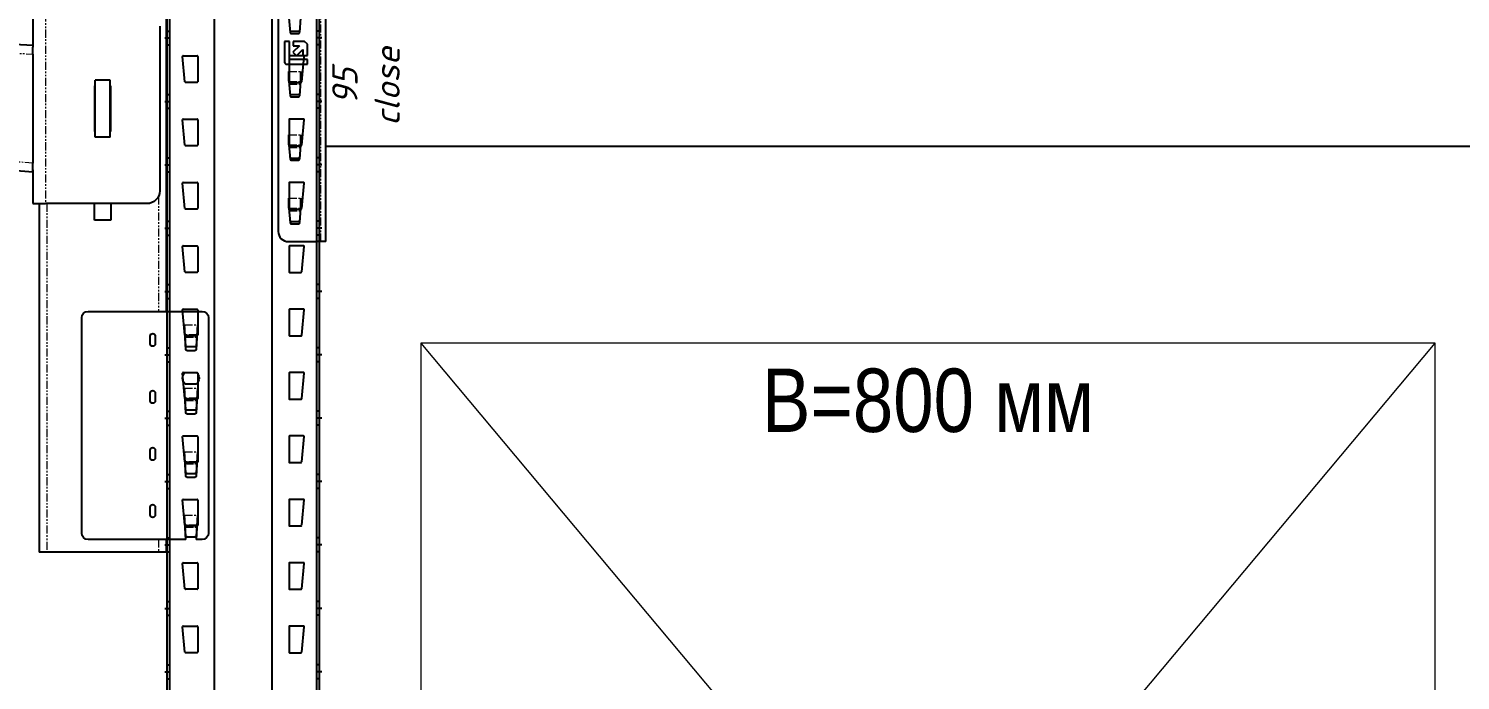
# Model space of a CAD drawing. Header units: millimetres. Extents: x 2140 to 223837, y 2113 to 170313.
# Drawn here: x 219872 to 221002, y 111888 to 112402 of the extents above; entities that cross this region are included whole.
import ezdxf

# ---------------------------------------------------------------- set-up
doc = ezdxf.new("R2010")
doc.units = ezdxf.units.MM
doc.linetypes.add('PHANTOM', pattern=[12.7, 6.35, -1.27, 1.27, -1.27, 1.27, -1.27])
doc.layers.add('0_ANNOT_Dimensions', color=7, linetype='Continuous')
doc.layers.add('2.Стойка', color=7, linetype='Continuous')
for name, color, linetype, lineweight in [('1.Балка', 5, 'Continuous', 0), ('20.Груз', 7, 'Continuous', 0), ('25.Размера', 7, 'Continuous', 0), ('37.Паллеты', 32, 'Continuous', 0)]:
    doc.layers.add(name, color=color, linetype=linetype, lineweight=lineweight)
doc.styles.add('Arial Narrow', font='ARIALN.TTF')
doc.styles.add('GOST', font='isocpeur.ttf')
doc.styles.add('Курсив', font='isocpeui.ttf')
doc.dimstyles.new('blok40', dxfattribs={"dimtxt": 40, "dimasz": 80, "dimexe": 0.18, "dimexo": 0, "dimgap": 5, "dimtad": 1, "dimtoh": 1, "dimdec": 0, "dimzin": 0, "dimdsep": 46, "dimtxsty": 'GOST', "dimblk": 'NONE', "dimcen": 0.09, "dimse1": 1, "dimse2": 1, "dimsd1": 1, "dimsd2": 1, "dimadec": 0, "dimazin": 0, "dimtfac": 1, "dimtdec": 0, "dimtofl": 0, "dimtmove": 0, "dimatfit": 2, "dimldrblk": 'NONE', "dimfxl": 0.18, "dimtolj": 1, "dimtzin": 0, "dimarcsym": 0})
doc.dimstyles.new('Рзм блок', dxfattribs={"dimtxt": 40, "dimasz": 80, "dimexe": 0.18, "dimexo": 0, "dimgap": 5, "dimtad": 1, "dimtoh": 1, "dimdec": 0, "dimzin": 0, "dimdsep": 46, "dimtxsty": 'Курсив', "dimblk": 'NONE', "dimcen": 0.09, "dimse1": 1, "dimse2": 1, "dimsd1": 1, "dimsd2": 1, "dimadec": 0, "dimazin": 0, "dimtfac": 1, "dimtdec": 0, "dimtofl": 0, "dimtmove": 0, "dimatfit": 2, "dimldrblk": 'NONE', "dimfxl": 0.18, "dimtolj": 1, "dimtzin": 0, "dimarcsym": 0})

# ---------------------------------------------------------------- blocks, each defined once
blk = doc.blocks.new('*U491')
at = {"layer": '2.Стойка', "color": 0, "linetype": 'ByBlock'}
for p, q in [((-120, 0), (-120, 12200)), ((-118, 0), (-118, 12200)), ((-82.7, 0), (-82.7, 12200)), ((-37.3, 0), (-37.3, 12200)), ((-2, 0), (-2, 12200)), ((0, 0), (0, 12200)), ((-120, 2670.5), (-118, 2670.5)), ((0, 2670.5), (-2, 2670.5)), ((-122, 2665), (-118, 2665)), ((-120, 2659.5), (-118, 2659.5)), ((2, 2665), (-2, 2665)), ((0, 2659.5), (-2, 2659.5)), ((-106.1, 2630.5), (-108, 2650.5)), ((-107.5, 2651), (-96.5, 2651)), ((-96, 2650.5), (-96, 2630.5)), ((-24, 2650.5), (-24, 2630.5)), ((-12.5, 2651), (-23.5, 2651)), ((-13.9, 2630.5), (-12, 2650.5)), ((-120, 2620.5), (-118, 2620.5)), ((-96.5, 2630), (-105.6, 2630)), ((-23.5, 2630), (-14.4, 2630)), ((0, 2620.5), (-2, 2620.5)), ((-122, 2615), (-118, 2615)), ((-120, 2609.5), (-118, 2609.5)), ((2, 2615), (-2, 2615)), ((0, 2609.5), (-2, 2609.5)), ((-106.1, 2580.5), (-108, 2600.5)), ((-107.5, 2601), (-96.5, 2601)), ((-96, 2600.5), (-96, 2580.5)), ((-24, 2600.5), (-24, 2580.5)), ((-12.5, 2601), (-23.5, 2601)), ((-13.9, 2580.5), (-12, 2600.5)), ((-96.5, 2580), (-105.6, 2580)), ((-23.5, 2580), (-14.4, 2580)), ((-122, 2565), (-118, 2565)), ((-120, 2570.5), (-118, 2570.5)), ((0, 2570.5), (-2, 2570.5)), ((2, 2565), (-2, 2565)), ((-120, 2559.5), (-118, 2559.5)), ((0, 2559.5), (-2, 2559.5)), ((-106.1, 2530.5), (-108, 2550.5)), ((-107.5, 2551), (-96.5, 2551)), ((-96, 2550.5), (-96, 2530.5)), ((-24, 2550.5), (-24, 2530.5)), ((-12.5, 2551), (-23.5, 2551)), ((-13.9, 2530.5), (-12, 2550.5)), ((-96.5, 2530), (-105.6, 2530)), ((-23.5, 2530), (-14.4, 2530)), ((-120, 2520.5), (-118, 2520.5)), ((0, 2520.5), (-2, 2520.5)), ((-122, 2515), (-118, 2515)), ((-120, 2509.5), (-118, 2509.5)), ((2, 2515), (-2, 2515)), ((0, 2509.5), (-2, 2509.5)), ((-106.1, 2480.5), (-108, 2500.5)), ((-107.5, 2501), (-96.5, 2501)), ((-96, 2500.5), (-96, 2480.5)), ((-24, 2500.5), (-24, 2480.5)), ((-12.5, 2501), (-23.5, 2501)), ((-13.9, 2480.5), (-12, 2500.5)), ((-96.5, 2480), (-105.6, 2480)), ((-23.5, 2480), (-14.4, 2480)), ((-122, 2465), (-118, 2465)), ((-120, 2470.5), (-118, 2470.5)), ((0, 2470.5), (-2, 2470.5)), ((2, 2465), (-2, 2465)), ((-120, 2459.5), (-118, 2459.5)), ((-106.1, 2430.5), (-108, 2450.5)), ((-107.5, 2451), (-96.5, 2451)), ((-96, 2450.5), (-96, 2430.5)), ((-24, 2450.5), (-24, 2430.5)), ((-12.5, 2451), (-23.5, 2451)), ((-13.9, 2430.5), (-12, 2450.5)), ((0, 2459.5), (-2, 2459.5)), ((-96.5, 2430), (-105.6, 2430)), ((-23.5, 2430), (-14.4, 2430)), ((-120, 2420.5), (-118, 2420.5)), ((0, 2420.5), (-2, 2420.5)), ((-122, 2415), (-118, 2415)), ((-120, 2409.5), (-118, 2409.5)), ((2, 2415), (-2, 2415)), ((0, 2409.5), (-2, 2409.5)), ((-106.1, 2380.5), (-108, 2400.5)), ((-107.5, 2401), (-96.5, 2401)), ((-96, 2400.5), (-96, 2380.5)), ((-24, 2400.5), (-24, 2380.5)), ((-12.5, 2401), (-23.5, 2401)), ((-13.9, 2380.5), (-12, 2400.5)), ((-96.5, 2380), (-105.6, 2380)), ((-23.5, 2380), (-14.4, 2380)), ((-122, 2365), (-118, 2365)), ((-120, 2370.5), (-118, 2370.5)), ((0, 2370.5), (-2, 2370.5)), ((2, 2365), (-2, 2365)), ((-120, 2359.5), (-118, 2359.5)), ((-106.1, 2330.5), (-108, 2350.5)), ((-107.5, 2351), (-96.5, 2351)), ((-96, 2350.5), (-96, 2330.5)), ((-24, 2350.5), (-24, 2330.5)), ((-12.5, 2351), (-23.5, 2351)), ((-13.9, 2330.5), (-12, 2350.5)), ((0, 2359.5), (-2, 2359.5)), ((-96.5, 2330), (-105.6, 2330)), ((-23.5, 2330), (-14.4, 2330)), ((-122, 2315), (-118, 2315)), ((-120, 2320.5), (-118, 2320.5)), ((0, 2320.5), (-2, 2320.5)), ((2, 2315), (-2, 2315)), ((-120, 2309.5), (-118, 2309.5)), ((0, 2309.5), (-2, 2309.5)), ((-106.1, 2280.5), (-108, 2300.5)), ((-107.5, 2301), (-96.5, 2301)), ((-96, 2300.5), (-96, 2280.5)), ((-24, 2300.5), (-24, 2280.5)), ((-12.5, 2301), (-23.5, 2301)), ((-13.9, 2280.5), (-12, 2300.5)), ((-120, 2270.5), (-118, 2270.5)), ((-96.5, 2280), (-105.6, 2280)), ((-23.5, 2280), (-14.4, 2280)), ((0, 2270.5), (-2, 2270.5)), ((-122, 2265), (-118, 2265)), ((-120, 2259.5), (-118, 2259.5)), ((2, 2265), (-2, 2265)), ((0, 2259.5), (-2, 2259.5)), ((-106.1, 2230.5), (-108, 2250.5)), ((-107.5, 2251), (-96.5, 2251)), ((-96, 2250.5), (-96, 2230.5)), ((-24, 2250.5), (-24, 2230.5)), ((-12.5, 2251), (-23.5, 2251)), ((-13.9, 2230.5), (-12, 2250.5)), ((-96.5, 2230), (-105.6, 2230)), ((-23.5, 2230), (-14.4, 2230)), ((-122, 2215), (-118, 2215)), ((-120, 2220.5), (-118, 2220.5)), ((0, 2220.5), (-2, 2220.5)), ((2, 2215), (-2, 2215)), ((-120, 2209.5), (-118, 2209.5)), ((0, 2209.5), (-2, 2209.5)), ((-106.1, 2180.5), (-108, 2200.5)), ((-107.5, 2201), (-96.5, 2201)), ((-96, 2200.5), (-96, 2180.5)), ((-24, 2200.5), (-24, 2180.5)), ((-12.5, 2201), (-23.5, 2201)), ((-13.9, 2180.5), (-12, 2200.5)), ((-96.5, 2180), (-105.6, 2180)), ((-23.5, 2180), (-14.4, 2180)), ((-120, 2170.5), (-118, 2170.5)), ((0, 2170.5), (-2, 2170.5)), ((-122, 2165), (-118, 2165)), ((-120, 2159.5), (-118, 2159.5)), ((2, 2165), (-2, 2165)), ((0, 2159.5), (-2, 2159.5))]:
    blk.add_line(p, q, dxfattribs=at)
for centre, start, end in [((-107.5, 2650.5), 90, 185.4403), ((-96.5, 2650.5), 0, 90), ((-23.5, 2650.5), 90, 180), ((-12.5, 2650.5), 354.5597, 90), ((-105.6, 2630.5), 185.4403, 270), ((-96.5, 2630.5), 270, 0), ((-23.5, 2630.5), 180, 270), ((-14.4, 2630.5), 270, 354.5597), ((-107.5, 2600.5), 90, 185.4403), ((-96.5, 2600.5), 0, 90), ((-23.5, 2600.5), 90, 180), ((-12.5, 2600.5), 354.5597, 90), ((-105.6, 2580.5), 185.4403, 270), ((-96.5, 2580.5), 270, 0), ((-23.5, 2580.5), 180, 270), ((-14.4, 2580.5), 270, 354.5597), ((-107.5, 2550.5), 90, 185.4403), ((-96.5, 2550.5), 0, 90), ((-23.5, 2550.5), 90, 180), ((-12.5, 2550.5), 354.5597, 90), ((-105.6, 2530.5), 185.4403, 270), ((-96.5, 2530.5), 270, 0), ((-23.5, 2530.5), 180, 270), ((-14.4, 2530.5), 270, 354.5597), ((-107.5, 2500.5), 90, 185.4403), ((-96.5, 2500.5), 0, 90), ((-23.5, 2500.5), 90, 180), ((-12.5, 2500.5), 354.5597, 90), ((-105.6, 2480.5), 185.4403, 270), ((-96.5, 2480.5), 270, 0), ((-23.5, 2480.5), 180, 270), ((-14.4, 2480.5), 270, 354.5597), ((-107.5, 2450.5), 90, 185.4403), ((-96.5, 2450.5), 0, 90), ((-23.5, 2450.5), 90, 180), ((-12.5, 2450.5), 354.5597, 90), ((-105.6, 2430.5), 185.4403, 270), ((-96.5, 2430.5), 270, 0), ((-23.5, 2430.5), 180, 270), ((-14.4, 2430.5), 270, 354.5597), ((-107.5, 2400.5), 90, 185.4403), ((-96.5, 2400.5), 0, 90), ((-23.5, 2400.5), 90, 180), ((-12.5, 2400.5), 354.5597, 90), ((-105.6, 2380.5), 185.4403, 270), ((-96.5, 2380.5), 270, 0), ((-23.5, 2380.5), 180, 270), ((-14.4, 2380.5), 270, 354.5597), ((-107.5, 2350.5), 90, 185.4403), ((-96.5, 2350.5), 0, 90), ((-23.5, 2350.5), 90, 180), ((-12.5, 2350.5), 354.5597, 90), ((-105.6, 2330.5), 185.4403, 270), ((-96.5, 2330.5), 270, 0), ((-23.5, 2330.5), 180, 270), ((-14.4, 2330.5), 270, 354.5597), ((-107.5, 2300.5), 90, 185.4403), ((-96.5, 2300.5), 0, 90), ((-23.5, 2300.5), 90, 180), ((-12.5, 2300.5), 354.5597, 90), ((-105.6, 2280.5), 185.4403, 270), ((-96.5, 2280.5), 270, 0), ((-23.5, 2280.5), 180, 270), ((-14.4, 2280.5), 270, 354.5597), ((-107.5, 2250.5), 90, 185.4403), ((-96.5, 2250.5), 0, 90), ((-23.5, 2250.5), 90, 180), ((-12.5, 2250.5), 354.5597, 90), ((-105.6, 2230.5), 185.4403, 270), ((-96.5, 2230.5), 270, 0), ((-23.5, 2230.5), 180, 270), ((-14.4, 2230.5), 270, 354.5597), ((-107.5, 2200.5), 90, 185.4403), ((-96.5, 2200.5), 0, 90), ((-23.5, 2200.5), 90, 180), ((-12.5, 2200.5), 354.5597, 90), ((-105.6, 2180.5), 185.4403, 270), ((-96.5, 2180.5), 270, 0), ((-23.5, 2180.5), 180, 270), ((-14.4, 2180.5), 270, 354.5597)]:
    blk.add_arc(centre, 0.5, start, end, dxfattribs=at)
blk = doc.blocks.new('*D1729')
at = {"layer": 'Defpoints', "color": 0, "transparency": 16777216}
for p in [(5, -40.7), (5, -135.7), (68.4, -135.7)]:
    blk.add_point(p, dxfattribs=at)
at = {"layer": '0_ANNOT_Dimensions', "color": 0, "transparency": 16777216, "insert": (36.7, -88.2), "char_height": 20, "attachment_point": 5, "rotation": 90, "style": 'Курсив'}
blk.add_mtext('\\A1;95\\Pclose', dxfattribs=at)
blk = doc.blocks.new('_None')
blk = doc.blocks.new('*D1152')
at = {"layer": 'Defpoints', "color": 0, "linetype": 'ByBlock', "transparency": 16777216}
for p in [(75, 1100), (875, 1100), (875, 1100)]:
    blk.add_point(p, dxfattribs=at)
at = {"layer": '25.Размера', "color": 0, "linetype": 'ByBlock', "transparency": 16777216, "insert": (475, 1054.5), "char_height": 50, "attachment_point": 5, "style": 'Arial Narrow'}
blk.add_mtext('\\A1;В=800 мм', dxfattribs=at)
blk = doc.blocks.new('*D1170')
at = {"layer": 'Defpoints', "color": 0, "linetype": 'ByBlock', "transparency": 16777216}
for p in [(875, 1100), (875, 1100), (875, 0)]:
    blk.add_point(p, dxfattribs=at)
at = {"layer": '25.Размера', "color": 0, "linetype": 'ByBlock', "transparency": 16777216, "insert": (844.5, 550), "char_height": 50, "attachment_point": 5, "rotation": 90, "style": 'Arial Narrow'}
blk.add_mtext('\\A1;Н=1100 мм', dxfattribs=at)
blk = doc.blocks.new('Торцевая Консоль')
at = {"color": 7, "linetype": 'Continuous', "lineweight": 25}
for p, q in [((1, -145.7), (1, -465.7)), ((1353.8, -190.3), (106, -255.7)), ((106, -230.7), (106, -257.3)), ((6, -240.7), (6, -370.7)), ((106, -355.8), (1357.4, -255.2)), ((106, -262.7), (106, -257.3)), ((106, -262.7), (106, -348.8)), ((44.5, -287.7), (45, -287.7)), ((44.5, -323.7), (44.5, -287.7)), ((45, -328.2), (45, -283.2)), ((45, -283.2), (57, -283.2)), ((57, -328.2), (57, -283.2)), ((57, -287.7), (57.5, -287.7)), ((57.5, -287.7), (57.5, -323.7)), ((45, -323.7), (44.5, -323.7)), ((57.5, -323.7), (57, -323.7)), ((45, -328.2), (57, -328.2)), ((106, -354.1), (106, -380.7)), ((16, -380.7), (96, -380.7)), ((44.5, -380.7), (44.5, -393.7)), ((57.5, -393.7), (57.5, -380.7)), ((106, -380.7), (96, -380.7)), ((101, -380.7), (101, -655.7)), ((44.5, -393.7), (57.5, -393.7)), ((-32.5, -470.7), (-32.5, -640.7)), ((62.5, -465.7), (-27.5, -465.7)), ((67.5, -640.7), (67.5, -470.7)), ((-23.8, -476.4), (-23.8, -477.4)), ((-23.8, -477.4), (-22.8, -495.8)), ((-23.4, -483.9), (-22.7, -495.8)), ((-23.4, -484.3), (-23.3, -484.8)), ((-14.7, -495.8), (-14, -483.9)), ((-14.6, -495.8), (-13.6, -477.4)), ((-14.1, -484.8), (-14, -484.3)), ((-13.6, -476.4), (-13.6, -477.4)), ((9.5, -485.2), (9.5, -491.2)), ((13.5, -491.2), (13.5, -485.2)), ((-23.2, -486), (-22.8, -492.8)), ((-15.3, -493.5), (-22.1, -493.5)), ((-15.4, -496.5), (-22, -496.5)), ((-14.6, -492.8), (-14.2, -486)), ((-14.1, -513.8), (-22.9, -513.8)), ((-23.8, -526.4), (-23.8, -527.4)), ((-23.8, -527.4), (-22.8, -545.8)), ((-22.9, -523), (-14.1, -523)), ((-14.6, -545.8), (-13.6, -527.4)), ((-13.6, -526.4), (-13.6, -527.4)), ((9.5, -530.2), (9.5, -536.2)), ((13.5, -536.2), (13.5, -530.2)), ((-23.4, -533.9), (-22.7, -545.8)), ((-23.4, -534.3), (-23.3, -534.8)), ((-23.2, -536), (-22.8, -542.8)), ((-14.7, -545.8), (-14, -533.9)), ((-14.6, -542.8), (-14.2, -536)), ((-14.1, -534.8), (-14, -534.3)), ((-15.3, -543.5), (-22.1, -543.5)), ((-15.4, -546.5), (-22, -546.5)), ((9.5, -575.2), (9.5, -581.2)), ((13.5, -581.2), (13.5, -575.2)), ((-23.8, -576.4), (-23.8, -577.4)), ((-23.8, -577.4), (-22.8, -595.8)), ((-23.4, -583.9), (-22.7, -595.8)), ((-23.4, -584.3), (-23.3, -584.8)), ((-23.2, -586), (-22.8, -592.8)), ((-14.7, -595.8), (-14, -583.9)), ((-14.6, -595.8), (-13.6, -577.4)), ((-14.6, -592.8), (-14.2, -586)), ((-14.1, -584.8), (-14, -584.3)), ((-13.6, -576.4), (-13.6, -577.4)), ((-15.3, -593.5), (-22.1, -593.5)), ((-15.4, -596.5), (-22, -596.5)), ((9.5, -620.2), (9.5, -626.2)), ((13.5, -626.2), (13.5, -620.2)), ((-23.8, -626.4), (-23.8, -627.4)), ((-23.8, -627.4), (-22.8, -645.7)), ((-14.6, -645.7), (-13.6, -627.4)), ((-13.6, -626.4), (-13.6, -627.4)), ((-23.4, -633.9), (-22.7, -645.7)), ((-23.4, -634.3), (-23.3, -634.8)), ((-23.2, -636), (-22.8, -642.8)), ((-15.3, -643.5), (-22.1, -643.5)), ((-14.7, -645.7), (-14, -633.9)), ((-14.6, -642.8), (-14.2, -636)), ((-14.1, -634.8), (-14, -634.3)), ((-27.5, -645.7), (-22.8, -645.7)), ((-22.7, -645.7), (-22.8, -645.7)), ((-14.6, -645.7), (-14.7, -645.7)), ((-14.6, -645.7), (62.5, -645.7)), ((1, -645.7), (1, -655.7)), ((1, -655.7), (7, -655.7)), ((7, -655.7), (95, -655.7)), ((95, -655.7), (101, -655.7))]:
    blk.add_line(p, q, dxfattribs=at)
at = {"color": 8, "linetype": 'PHANTOM', "lineweight": 18}
for p, q in [((1354.2, -197.2), (106, -262.7)), ((96, -230.7), (96, -380.7)), ((106, -348.8), (1356.9, -248.2)), ((7, -375), (7, -465.7)), ((95, -380.7), (95, -655.7)), ((-13.6, -476.4), (-23.8, -476.4)), ((-23.4, -484.3), (-14, -484.3)), ((-14.1, -484.8), (-23.3, -484.8)), ((-14.2, -486), (-23.2, -486)), ((-22.7, -495.8), (-22.8, -495.8)), ((-14.6, -495.8), (-14.7, -495.8)), ((-13.6, -526.4), (-23.8, -526.4)), ((-23.4, -534.3), (-14, -534.3)), ((-14.1, -534.8), (-23.3, -534.8)), ((-14.2, -536), (-23.2, -536)), ((-22.7, -545.8), (-22.8, -545.8)), ((-14.6, -545.8), (-14.7, -545.8)), ((-13.6, -576.4), (-23.8, -576.4)), ((-23.4, -584.3), (-14, -584.3)), ((-14.1, -584.8), (-23.3, -584.8)), ((-14.2, -586), (-23.2, -586)), ((-22.7, -595.8), (-22.8, -595.8)), ((-14.6, -595.8), (-14.7, -595.8)), ((-13.6, -626.4), (-23.8, -626.4)), ((-23.4, -634.3), (-14, -634.3)), ((-14.1, -634.8), (-23.3, -634.8)), ((-14.2, -636), (-23.2, -636)), ((7, -645.7), (7, -655.7))]:
    blk.add_line(p, q, dxfattribs=at)
at = {"color": 7, "linetype": 'Continuous', "lineweight": 25}
for centre, radius, start, end in [((16, -370.7), 10, 180, 270), ((-27.5, -470.7), 5, 90, 180), ((62.5, -470.7), 5, 0, 90), ((11.5, -485.2), 2, 0, 180), ((11.5, -491.2), 2, 180, 0), ((-19, -518.4), 6, 129.9445, 230.0555), ((-18, -518.4), 6, 309.9445, 50.0555), ((11.5, -530.2), 2, 0, 180), ((11.5, -536.2), 2, 180, 0), ((11.5, -575.2), 2, 0, 180), ((11.5, -581.2), 2, 180, 0), ((11.5, -620.2), 2, 0, 180), ((11.5, -626.2), 2, 180, 0), ((-27.5, -640.7), 5, 180, 270), ((62.5, -640.7), 5, 270, 0)]:
    blk.add_arc(centre, radius, start, end, dxfattribs=at)
for centre, major_axis, ratio, start_param, end_param in [((-23.7, -476.4), (-0.49, 9), 0.014521, 1.677936, 2.551772), ((-23.7, -476.4), (-0.49, 9), 0.014521, 2.551772, 2.642656), ((-23.2, -486.6), (-0.11, 2), 0.014521, 4.973399, 5.784249), ((-14.2, -486.6), (0.11, 2), 0.014521, 0.498937, 1.309786), ((-13.7, -476.4), (0.49, 9), 0.014521, 3.731413, 4.605249), ((-13.7, -476.4), (0.49, 9), 0.014521, 3.640529, 3.731413), ((-22.1, -492.8), (0.539, -0.524), 0.996104, 3.968676, 5.485179), ((-22, -495.8), (0.75, 0), 0.999894, 3.195886, 4.712389), ((-22, -495.8), (0.75, 0), 0.999894, 3.195886, 4.712389), ((-15.4, -495.8), (0.75, 0), 0.999894, 4.712389, 6.228892), ((-15.4, -495.8), (0.75, 0), 0.999894, 4.712389, 6.228892), ((-15.3, -492.8), (0.539, 0.524), 0.996104, 3.939599, 5.456102), ((-23.7, -526.4), (-0.49, 9), 0.014521, 1.677936, 2.551772), ((-13.7, -526.4), (0.49, 9), 0.014521, 3.731413, 4.605249), ((-23.7, -526.4), (-0.49, 9), 0.014521, 2.551772, 2.642656), ((-23.2, -536.6), (-0.11, 2), 0.014521, 4.973399, 5.784249), ((-14.2, -536.6), (0.11, 2), 0.014521, 0.498937, 1.309786), ((-13.7, -526.4), (0.49, 9), 0.014521, 3.640529, 3.731413), ((-22.1, -542.8), (0.539, -0.524), 0.996104, 3.968676, 5.485179), ((-22, -545.8), (0.75, 0), 0.999894, 3.195886, 4.712389), ((-22, -545.8), (0.75, 0), 0.999894, 3.195886, 4.712389), ((-15.4, -545.8), (0.75, 0), 0.999894, 4.712389, 6.228892), ((-15.4, -545.8), (0.75, 0), 0.999894, 4.712389, 6.228892), ((-15.3, -542.8), (0.539, 0.524), 0.996104, 3.939599, 5.456102), ((-23.7, -576.4), (-0.49, 9), 0.014521, 1.677936, 2.551772), ((-23.7, -576.4), (-0.49, 9), 0.014521, 2.551772, 2.642656), ((-23.2, -586.6), (-0.11, 2), 0.014521, 4.973399, 5.784249), ((-14.2, -586.6), (0.11, 2), 0.014521, 0.498937, 1.309786), ((-13.7, -576.4), (0.49, 9), 0.014521, 3.731413, 4.605249), ((-13.7, -576.4), (0.49, 9), 0.014521, 3.640529, 3.731413), ((-22.1, -592.8), (0.539, -0.524), 0.996104, 3.968676, 5.485179), ((-22, -595.8), (0.75, 0), 0.999894, 3.195886, 4.712389), ((-22, -595.8), (0.75, 0), 0.999894, 3.195886, 4.712389), ((-15.4, -595.8), (0.75, 0), 0.999894, 4.712389, 6.228892), ((-15.4, -595.8), (0.75, 0), 0.999894, 4.712389, 6.228892), ((-15.3, -592.8), (0.539, 0.524), 0.996104, 3.939599, 5.456102), ((-23.7, -626.4), (-0.49, 9), 0.014521, 1.677936, 2.551772), ((-13.7, -626.4), (0.49, 9), 0.014521, 3.731413, 4.605249), ((-23.7, -626.4), (-0.49, 9), 0.014521, 2.551772, 2.642656), ((-23.2, -636.6), (-0.11, 2), 0.014521, 4.973399, 5.784249), ((-22.1, -642.8), (0.539, -0.524), 0.996104, 3.968676, 5.485179), ((-15.3, -642.8), (0.539, 0.524), 0.996104, 3.939599, 5.456102), ((-14.2, -636.6), (0.11, 2), 0.014521, 0.498937, 1.309786), ((-13.7, -626.4), (0.49, 9), 0.014521, 3.640529, 3.731413)]:
    blk.add_ellipse(centre, major_axis=major_axis, ratio=ratio, start_param=start_param, end_param=end_param, dxfattribs=at)
blk.add_open_spline([(106, -355.8), (106, -355.7), (106.1, -355.5), (106.1, -354.3), (106.1, -352.5), (106.1, -350.6), (106, -349.3), (106, -348.8)], degree=3, knots=[0, 0, 0, 0, 0.2149752, 0.4299515, 0.6449278, 0.8599041, 1, 1, 1, 1], dxfattribs=at)
blk = doc.blocks.new('*U1289')
at = {"color": 0, "xscale": -1}
blk.add_blockref('Торцевая Консоль', (662.6, 305.7), dxfattribs=at)
blk = doc.blocks.new('*U1290')
at = {"color": 0, "linetype": 'ByBlock', "lineweight": -2, "transparency": 16777216}
blk.add_blockref('*U1289', (0, 1350), dxfattribs=at)
blk = doc.blocks.new('*U1726')
at = {"layer": '1.Балка', "color": 0, "linetype": 'PHANTOM', "lineweight": 18}
for p, q in [((1, -210.7), (1, 34.3)), ((-24.2, -76.4), (-14.6, -76.4)), ((-24.2, -84.3), (-14.6, -84.3)), ((-24.1, -85.3), (-14.7, -85.3)), ((-24, -86.5), (-14.8, -86.5)), ((-24.2, -126.4), (-14.6, -126.4)), ((-24.2, -134.3), (-14.6, -134.3)), ((-24.1, -135.3), (-14.7, -135.3)), ((-24, -136.5), (-14.8, -136.5)), ((-24.2, -176.4), (-14.6, -176.4)), ((-24.2, -184.3), (-14.6, -184.3)), ((-24.1, -185.3), (-14.7, -185.3)), ((-24, -186.5), (-14.8, -186.5))]:
    blk.add_line(p, q, dxfattribs=at)
at = {"layer": '1.Балка', "color": 0, "linetype": 'Continuous', "lineweight": 25}
for p, q in [((5, -210.7), (5, 34.3)), ((-32.5, 26.3), (-32.5, -202.7)), ((-24.2, -34.2), (-23.2, -45.6)), ((-22.4, -44.7), (-16.4, -44.7)), ((-15.6, -45.6), (-14.6, -34.2)), ((-27.5, -52.7), (-27.5, -69.2)), ((-23.7, -52.7), (-27.5, -52.7)), ((-23.7, -66.9), (-23.7, -52.7)), ((-22.2, -46.5), (-16.6, -46.5)), ((-15.8, -56.2), (-20.9, -61.2)), ((-11.7, -52.7), (-20.7, -52.7)), ((-20.7, -52.7), (-20.7, -56.2)), ((-20.7, -56.2), (-15.8, -56.2)), ((-9.5, -54.9), (-11.7, -52.7)), ((-9.5, -63.9), (-9.5, -54.9)), ((-9.5, -66.9), (-23.7, -66.9)), ((-20.9, -61.2), (-18, -64)), ((-18, -64), (-13, -59)), ((-13, -59), (-13, -63.9)), ((-13, -63.9), (-9.5, -63.9)), ((-9.5, -70.7), (-9.5, -66.9)), ((-26, -70.7), (-9.5, -70.7)), ((-24.2, -84.2), (-24.2, -76.4)), ((-14.6, -84.2), (-14.6, -76.4)), ((-24.2, -84.2), (-23.2, -95.6)), ((-15.6, -95.6), (-14.6, -84.2)), ((-22.4, -94.7), (-16.4, -94.7)), ((-22.2, -96.5), (-16.6, -96.5)), ((-24.2, -134.2), (-24.2, -126.4)), ((-24.2, -134.2), (-23.2, -145.6)), ((-15.6, -145.6), (-14.6, -134.2)), ((-14.6, -134.2), (-14.6, -126.4)), ((-22.4, -144.7), (-16.4, -144.7)), ((-22.2, -146.5), (-16.6, -146.5)), ((2705, -135.7), (5, -135.7)), ((-24.2, -184.2), (-24.2, -176.4)), ((-14.6, -184.2), (-14.6, -176.4)), ((-24.2, -184.2), (-23.2, -195.6)), ((-15.6, -195.6), (-14.6, -184.2)), ((-22.4, -194.7), (-16.4, -194.7)), ((-22.2, -196.5), (-16.6, -196.5)), ((-24.5, -210.7), (-2.5, -210.7)), ((5, -210.7), (-2.5, -210.7))]:
    blk.add_line(p, q, dxfattribs=at)
for centre, radius, start, end in [((-22.4, -43.7), 0.99, 185.9116, 270.8034), ((-16.4, -43.7), 0.99, 269.1966, 354.0884), ((-22.2, -45.5), 1.03, 183.6646, 268.5085), ((-22.2, -45.5), 1, 184.9955, 270.0045), ((-16.6, -45.5), 1.03, 271.4915, 356.3354), ((-16.6, -45.5), 1, 270.0014, 354.9985), ((-26, -69.2), 1.5, 180.0004, 270), ((-22.4, -93.7), 0.99, 185.9118, 270.8034), ((-22.2, -95.5), 1.03, 183.6645, 268.5084), ((-22.2, -95.5), 1, 184.9956, 270.0045), ((-16.6, -95.5), 1.03, 271.4916, 356.3355), ((-16.6, -95.5), 1, 270.0014, 354.9985), ((-16.4, -93.7), 0.99, 269.1966, 354.0882), ((-22.4, -143.7), 0.99, 185.9119, 270.8034), ((-22.2, -145.5), 1.03, 183.6645, 268.5083), ((-22.2, -145.5), 1, 184.9955, 270.0045), ((-16.6, -145.5), 1.03, 271.4917, 356.3355), ((-16.6, -145.5), 1, 270.0014, 354.9985), ((-16.4, -143.7), 0.99, 269.1966, 354.0881), ((-24.5, -202.7), 8, 180.0004, 269.9997), ((-22.4, -193.7), 0.99, 185.9116, 270.8034), ((-22.2, -195.5), 1.03, 183.6643, 268.5085), ((-22.2, -195.5), 1, 184.9955, 270.0045), ((-16.6, -195.5), 1.03, 271.4915, 356.3357), ((-16.6, -195.5), 1, 270.0014, 354.9985), ((-16.4, -193.7), 0.99, 269.1966, 354.0884)]:
    blk.add_arc(centre, radius, start, end, dxfattribs=at)
at = {"layer": '0_ANNOT_Dimensions', "color": 0}
dim = blk.add_linear_dim(base=(68.4, -135.7), p1=(5, -40.7), p2=(5, -135.7), angle=90, text='<>\\Pclose', dimstyle='Рзм блок', override={"dimtxt": 20}, dxfattribs=at)
dim.commit()
dim.dimension.update_dxf_attribs({"geometry": '*D1729', "text_midpoint": (36.7, -88.2)})
blk = doc.blocks.new('*U1164')
at = {"layer": '20.Груз', "color": 0, "linetype": 'ByBlock'}
for p, q in [((75, 1100), (875, 144)), ((75, 144), (875, 1100))]:
    blk.add_line(p, q, dxfattribs=at)
blk.add_lwpolyline([(75, 144), (875, 144), (875, 1100), (75, 1100)], close=True, dxfattribs=at)
at = {"layer": '25.Размера', "color": 0, "linetype": 'ByBlock'}
dim = blk.add_linear_dim(base=(875, 1100), p1=(75, 1100), p2=(875, 1100), text='В=<> мм', dimstyle='blok40', override={"dimtxt": 50, "dimgap": 20, "dimtad": 4, "dimtxsty": 'Arial Narrow'}, dxfattribs=at)
dim.commit()
dim.dimension.update_dxf_attribs({"geometry": '*D1152', "text_midpoint": (475, 1054.5)})
dim = blk.add_linear_dim(base=(875, 1100), p1=(875, 0), p2=(875, 1100), angle=90, text='Н=<> мм', dimstyle='blok40', override={"dimtxt": 50, "dimtxsty": 'Arial Narrow'}, dxfattribs=at)
dim.commit()
dim.dimension.update_dxf_attribs({"geometry": '*D1170', "text_midpoint": (844.5, 550)})

msp = doc.modelspace()

# ---------------------------------------------------------------- block references
msp.add_blockref('*U1290', (219319.1, 110988.8))
at = {"layer": '1.Балка', "color": 1}
msp.add_blockref('*U1726', (220101.7, 112444.5), dxfattribs=at)
at = {"layer": '2.Стойка', "color": 0}
msp.add_blockref('*U491', (220101.7, 109729.5), dxfattribs=at)
at = {"layer": '37.Паллеты', "color": 1, "lineweight": 0}
msp.add_blockref('*U1164', (220106.7, 111053.8), dxfattribs=at)

doc.saveas('drawing.dxf')
